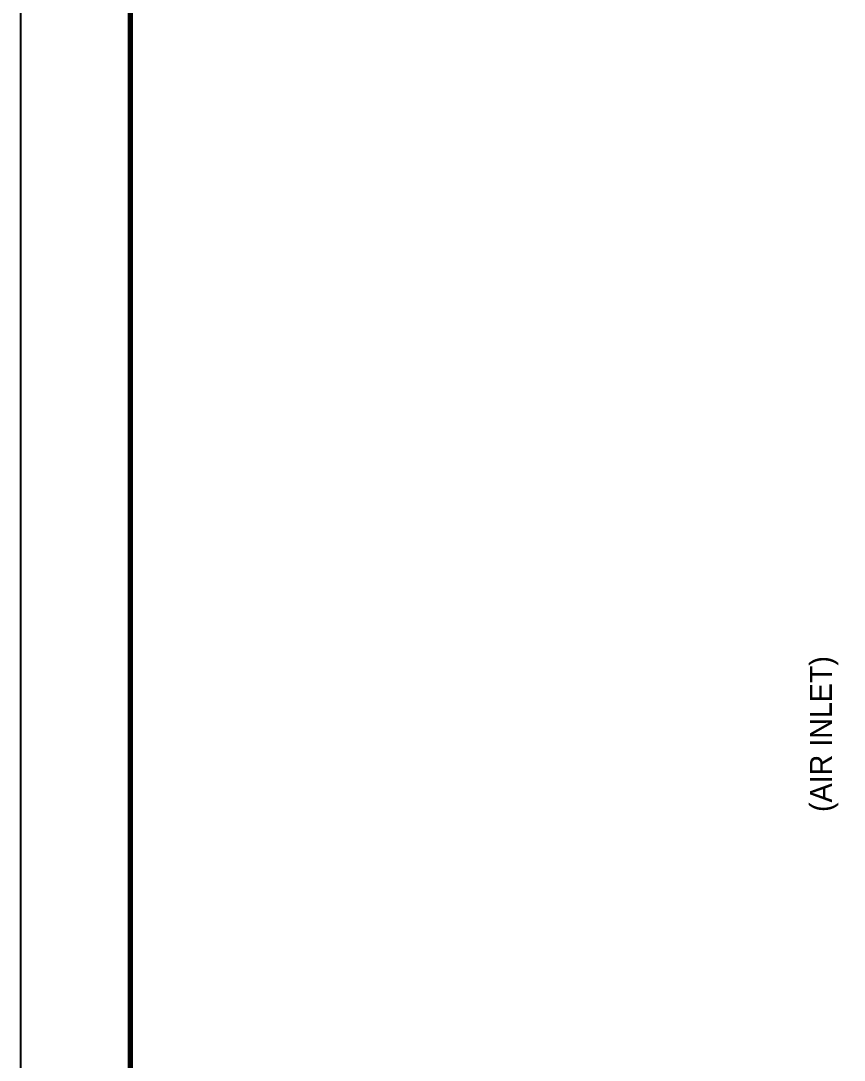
# Model space of a CAD drawing. Header units: millimetres. Extents: x 123490 to 162203, y 41590 to 62385.
# Drawn here: x 132796 to 138063, y 46352 to 53001 of the extents above; entities that cross this region are included whole.
import ezdxf
from ezdxf.enums import TextEntityAlignment as Align

# ---------------------------------------------------------------- set-up
doc = ezdxf.new("R2010")
doc.units = ezdxf.units.MM
doc.header["$LTSCALE"] = 30
doc.header["$MEASUREMENT"] = 0
doc.layers.get('DEFPOINTS').update_dxf_attribs({"color": 143, "linetype": 'CONTINUOUS'})
doc.layers.add('냉각탑_form', color=1, linetype='CONTINUOUS')
doc.layers.add('냉각탑_text', color=3, linetype='CONTINUOUS')
doc.styles.add('돋움', font='')
doc.styles.get('돋움').set_extended_font_data('Dotum')

# ---------------------------------------------------------------- blocks, each defined once
blk = doc.blocks.new('냉각탑form')
at = {"layer": 'DEFPOINTS'}
blk.add_lwpolyline([(0, 297.073), (420.103, 297.073), (420.103, 0), (0, 0)], close=True, dxfattribs=at)
at = {"layer": '냉각탑_form', "const_width": 0.5}
blk.add_lwpolyline([(10.002, 287.07), (10.002, 10.002), (410.1, 10.002), (410.1, 287.07)], close=True, dxfattribs=at)

msp = doc.modelspace()

# ---------------------------------------------------------------- block references
at = {"layer": '냉각탑_form', "xscale": 70, "yscale": 70, "zscale": 70}
msp.add_blockref('냉각탑form', (132795.9, 41590.2), dxfattribs=at)

# ---------------------------------------------------------------- texts
at = {"layer": '냉각탑_text', "style": '돋움'}
msp.add_text('(AIR INLET)', height=140, rotation=90, dxfattribs=at).set_placement((137913.9, 48438.2), align=Align.MIDDLE_CENTER)

doc.saveas('drawing.dxf')
